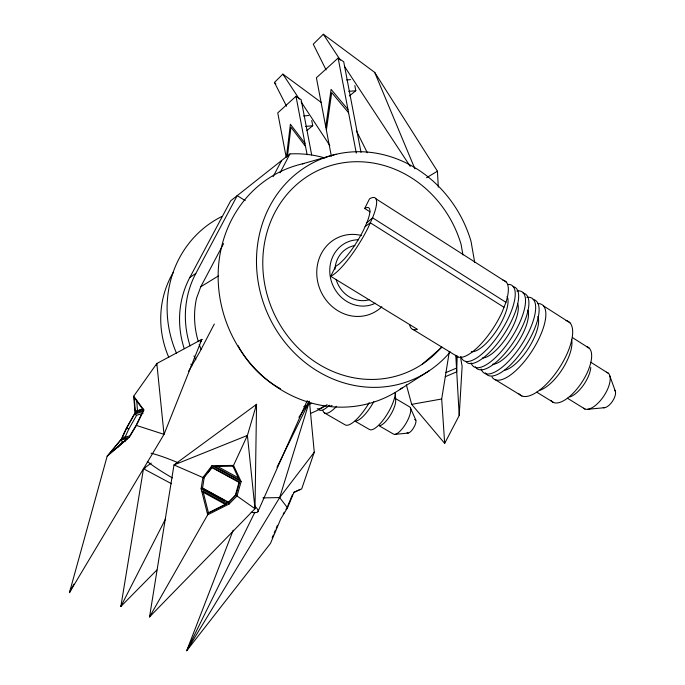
<?xml version="1.0" encoding="UTF-8"?>
<svg xmlns="http://www.w3.org/2000/svg" width="685" height="685" viewBox="0 0 685 685"><rect width="100%" height="100%" fill="white"/><g stroke="black" fill="none" stroke-linecap="round" stroke-linejoin="round"><path stroke-width="1.03" d="M456.681 355.421L456.518 368.085L445.952 372.554M255.591 406.231L256.55 404.33L255 508.715L149.535 616.937L173.99 464.944L256.55 404.33L247.413 435.42L233.542 465.406L241.137 481.649L237.001 495.983L229.055 504.049L207.692 514.786L149.535 616.937L150.494 615.027M456.981 355.917L456.732 371.827L445.284 376.724M406.351 384.782L411.676 404.364L444.685 443.375L459.215 415.47L462.127 366.304L460.474 356.902M286.458 156.976L290.389 124.233L304.945 143.353M287.392 156.711L290.945 127.187L305.519 146.376M325.777 126.939L331.078 89.367L347.954 109.463M326.377 130.099L331.694 92.595L348.579 112.768M309.132 403.397L309.432 401.324L298.883 417.328M207.692 514.786L201.116 488.756L202.88 477.522L211.93 465.723L233.542 465.406M204.113 478.079L202.546 488.011L228.833 502.413L235.88 495.272L239.613 482.317L212.281 467.418L203.573 478.121L204.832 476.486M444.685 443.375L441.688 398.987L449.36 351.474M156.326 365.576L156.831 363.504L201.844 339.375L164.023 434.358L69.442 592.636L107.177 456.15L121.339 439.034L126.331 428.202L135.022 412.867L133.703 396.195L156.831 363.504L164.023 434.358L136.392 425.428L129.302 437.321L107.177 456.15M226.392 501.394L228.268 502.422L235.306 495.289L239.039 482.351L239.613 482.317M254.854 512.252L186.705 650.75L279.66 497.575L309.432 401.324L314.278 452.203L301.683 488.927L293.874 492.515L287.512 507.808L280.73 518.973L270.524 543.333L186.705 650.75L233.234 530.13M223.635 243.543L200.748 286.801L196.561 298.189A82.465 77.234 66.1 0 0 198.256 341.404M502.927 280.199A44.748 15.361 -57.5 0 1 505.95 302.316L502.054 312.24A44.748 15.361 -57.5 0 1 455.611 355.232M255.762 406.308L256.55 404.33M287.443 506.729L292.367 494.895M272.159 537.913L273.375 535.011M274.188 533.076L275.404 530.173M276.209 528.238L277.425 525.335M257.885 511.704L307.257 400.579M71.189 588.749L69.442 592.636L73.894 584.117M121.724 604.547L120.851 606.482L156.882 570.006M366.817 222.822A34.635 7.886 -58.3 0 0 364.694 208.471L369.515 198.856A46.323 10.549 -58.3 0 1 372.571 217.813L366.817 222.822L363.452 230.237A34.635 7.886 -58.3 0 1 344.016 259.315L339.443 263.793L335.667 266.397L330.701 276.312L417.37 329.305A45.287 13.751 -57.8 0 1 409.613 324.45M126.708 428.014L122.298 437.604L129.807 435.951L136.084 425.428L142.857 411.522L134.577 414.142L126.708 428.014L128.763 429.127L124.798 437.758M136.392 425.428L143.884 410.024L133.703 396.195M276.963 467.316L309.432 401.324M165.419 519.162L120.851 606.482L143.482 468.737L151.239 463.094M214.319 324.014L199.763 351.91L188.649 371.227M200.362 342.2L201.844 339.375L200.32 340.822M273.118 176.644L281.578 160.555M280.071 172.774L289.96 153.928A115.808 106.586 63.7 0 1 325.075 157.995M184.222 348.622A90.197 84.683 65.9 0 1 189.865 277.408L230.682 200.808L289.96 153.928M190.105 345.899A91.73 85.908 66.1 0 1 195.816 273.469L237.215 195.645L245.204 200.577M128.763 429.127L136.623 415.264L143.096 413.252M283.222 513.99L284.309 512.2M285.945 509.503L287.032 507.713M200.14 342.08L201.844 339.375M262.946 497.901L279.66 497.575L314.278 452.203M207.975 472.385L211.742 467.47L239.039 482.351M117.931 447.254L122.512 441.679L125.372 441.097M120.868 440.001L109.043 454.301L127.496 438.597L120.868 440.001L122.512 441.679M286.553 106.243L274.437 82.457L282.888 74.126L321.462 102.604M438.297 187.125L437.432 171.207L374.695 72.387L323.329 34.25L313.259 44.174L326.069 69.896M311.675 154.93L301.16 99.676L295.997 96.302L277.75 112.871L286.133 156.976M361.029 152.412L343.716 61.778L338.133 58.045L316.401 77.773L331.369 156.3M422.328 364.155L441.765 347.346M306.94 130.441L312.745 125.723L311.752 120.509M349.384 95.943L355.806 90.728L354.813 85.556M365.139 226.529L370.32 222.788L504.006 307.274M202.974 491.162L202.195 491.719L225.511 504.468L226.324 503.937L202.974 491.162L208.471 512.894L207.683 513.416L225.511 504.468M189.865 277.408L195.816 273.469M400.083 389.38L429.307 370.688M200.748 286.801L218.583 275.815M426.55 177.732L437.432 171.207M208.471 512.894L226.324 503.937M293.839 492.267L300.355 489.278M145.417 467.872L143.482 468.737L171.567 483.773M136.05 411.274L143.071 408.928M135.022 412.867L143.884 410.024M302.333 163.869L335.992 154.296M121.339 439.034L129.302 437.321M411.676 404.364L441.688 398.987M305.596 126.425L312.745 125.723M303.609 115.988L308.721 115.5M394.962 434.367L408.26 433.083M587.73 409.287L604.581 407.703M348.742 91.353L355.806 90.728M346.567 79.957L350.6 79.614M235.306 495.289L235.88 495.272M228.268 502.422L228.833 502.413M202.88 477.522L173.99 464.944L247.413 435.42L255 508.715L237.001 495.983M217.059 466.177L238.577 477.924M211.93 465.723L241.137 481.649M134.577 414.142L136.623 415.264M202.015 488.045L224.517 500.367M201.116 488.756L229.055 504.049M324.347 412.892L344.915 424.717A32.264 9.641 -59.7 0 0 369.215 402.694M355.018 421.164L369.343 429.435A23.992 7.604 -59.7 0 0 384.799 417.816A23.992 7.604 -59.7 0 0 395.348 392.514L395.682 400.99A15.883 5.103 -59.6 0 1 389.876 416A15.883 5.103 -59.6 0 1 379.867 425.608M379.353 425.89L393.515 434.11A15.815 5.292 -59.6 0 0 406.145 423.107A15.815 5.292 -59.6 0 0 409.476 406.796L394.483 397.951M413.072 329.511L458.06 356.979M495.298 379.721L521.91 395.973M536.732 392.154L553.66 402.557M567.42 398.208L584.973 409.048M590.847 362.271L608.657 373.539M364.694 208.471L370.097 211.905M505.95 302.316L372.571 217.813L368.059 227.797A46.323 10.549 -58.3 0 1 330.701 276.312M572.643 337.705L589.52 348.434M375.911 198.778L506.429 282.203M543.513 305.904L570.023 322.849M274.437 82.457L275.909 83.964M279.66 497.575L287.512 507.808M323.329 34.25L340.359 60.134M344.469 66.385L410.229 166.369M282.888 74.126L299.319 99.128M301.083 101.808L329.853 145.571M356.423 130.878L367.331 152.789M410.418 407.9L415.829 420.136M374.695 72.387L414.879 168.758M609.898 376.074L615.421 391.503M338.133 58.045L356.286 153.097M295.997 96.302L307.111 154.733M474.722 262.586L471.006 241.257A119.438 108.179 67.3 0 0 313.953 162.285A119.438 108.179 67.3 0 0 281.09 337.217A119.438 108.179 67.3 0 0 450.216 351.936M462.932 254.94L461.099 244.399A110.345 100.027 67.3 0 0 315.973 171.473A110.345 100.027 67.3 0 0 285.422 333.013A110.345 100.027 67.3 0 0 441.722 346.85M136.735 400.802L137.497 410.743M455.799 355.506L459.215 415.47M254.923 506.224A65.28 8.862 26.5 0 1 251.181 512.26M172.397 477.916A65.28 8.862 26.5 0 1 147.344 461.407M151.077 453.222A65.28 8.862 26.5 0 1 178.006 462.709M414.622 419.477A7.749 2.663 -59.6 0 1 413.766 427.594A7.749 2.663 -59.6 0 1 407.078 432.381M373.779 401.675A24.095 7.312 -59.7 0 1 356.132 420.975M336.609 406.291A32.435 9.111 -59.7 0 1 322.969 410.606M332.045 405.451A24.249 6.807 -59.7 0 1 328.466 405.837M329.365 405.246A32.478 8.973 -59.7 0 1 319.167 409.913M323.842 406.248A32.503 8.905 -59.7 0 1 317.275 408.765M606.542 372.195A21.483 9.564 -56.5 0 1 604.298 395.322A21.483 9.564 -56.5 0 1 583.543 408.183M614.805 390.236A10.515 4.804 -56.4 0 1 612.467 401.307A10.515 4.804 -56.4 0 1 603.194 407.592M586.437 346.55A32.649 13.803 -56.8 0 1 581.736 382.513A32.649 13.803 -56.8 0 1 550.826 400.34M537.802 303.575A44.302 16.663 -57.2 0 1 532.981 349.496A44.302 16.663 -57.2 0 1 491.958 376.921M566.041 320.529A43.986 17.579 -57 0 1 559.611 367.511A43.986 17.579 -57 0 1 518.939 393.824M571.641 339.666A32.829 13.306 -56.9 0 1 562.685 368.65A32.829 13.306 -56.9 0 1 539.771 390.313M590.778 367.4A21.595 9.248 -56.7 0 1 569.929 396.932M537.828 316.564A33.12 12.458 -57.2 0 1 529.18 347.167A33.12 12.458 -57.2 0 1 504.605 370.26M533.093 299.473A44.379 16.431 -57.2 0 1 524.856 347.141A44.379 16.431 -57.2 0 1 485.297 372.845M526.825 297.324A44.422 16.32 -57.3 0 1 522.047 343.99A44.422 16.32 -57.3 0 1 481.144 369.035M523.092 293.086A44.499 16.08 -57.3 0 1 514.486 340.668A44.499 16.08 -57.3 0 1 475.262 366.715M516.85 290.954A44.542 15.96 -57.3 0 1 511.661 337.5A44.542 15.96 -57.3 0 1 471.117 362.904M527.767 310.168A33.214 12.193 -57.3 0 1 517.757 342.603A33.214 12.193 -57.3 0 1 492.524 364.249M513.039 286.655A44.628 15.729 -57.4 0 1 504.845 332.936A44.628 15.729 -57.4 0 1 465.783 361.449M507.833 284.429A44.671 15.609 -57.4 0 1 500.589 331.96A44.671 15.609 -57.4 0 1 461.039 356.748M517.646 303.738A33.3 11.936 -57.3 0 1 507.448 336.164A33.3 11.936 -57.3 0 1 482.368 358.007M507.088 296.451A33.394 11.662 -57.4 0 1 497.087 329.682A33.394 11.662 -57.4 0 1 471.306 351.679M402.669 387.59A124.602 114.104 66.8 0 1 229.492 330.093A124.602 114.104 66.8 0 1 304.405 163.415M381.879 306.752A41.571 37.821 67.2 0 1 318.465 284.883A41.571 37.821 67.2 0 1 361.603 235.529M375.277 303.232A33.616 30.525 67.2 0 1 330.975 279.925A33.616 30.525 67.2 0 1 358.426 239.759M369.069 299.782A28.136 25.55 67.2 0 1 336.172 279.668M334.948 269.282A28.136 25.55 67.2 0 1 354.89 245.513M176.619 353.52A108.059 101.14 65.2 0 1 221.58 216.623M327.173 404.681A108.059 101.14 65.2 0 1 310.408 413.457M168.758 357.296A92.338 87.029 64.5 0 1 173.51 272.056M191.843 365.987A90.197 84.683 65.9 0 1 190.832 364.146M307.728 405.058A91.73 85.908 66.1 0 1 303.746 406.599M195.841 359.788A91.73 85.908 66.1 0 1 193.983 355.9M311.641 403.311A91.73 85.908 66.1 0 1 309.697 404.21M201.056 349.324A82.465 77.234 66.1 0 1 199.215 344.384M280.405 388.695A102.082 94.093 67.3 0 1 238.012 345.557M142.711 409.142L135.33 411.539L134.234 397.625L142.711 409.142M232.891 466.185L214.876 466.442L239.228 479.731L232.891 466.185"/></g></svg>
